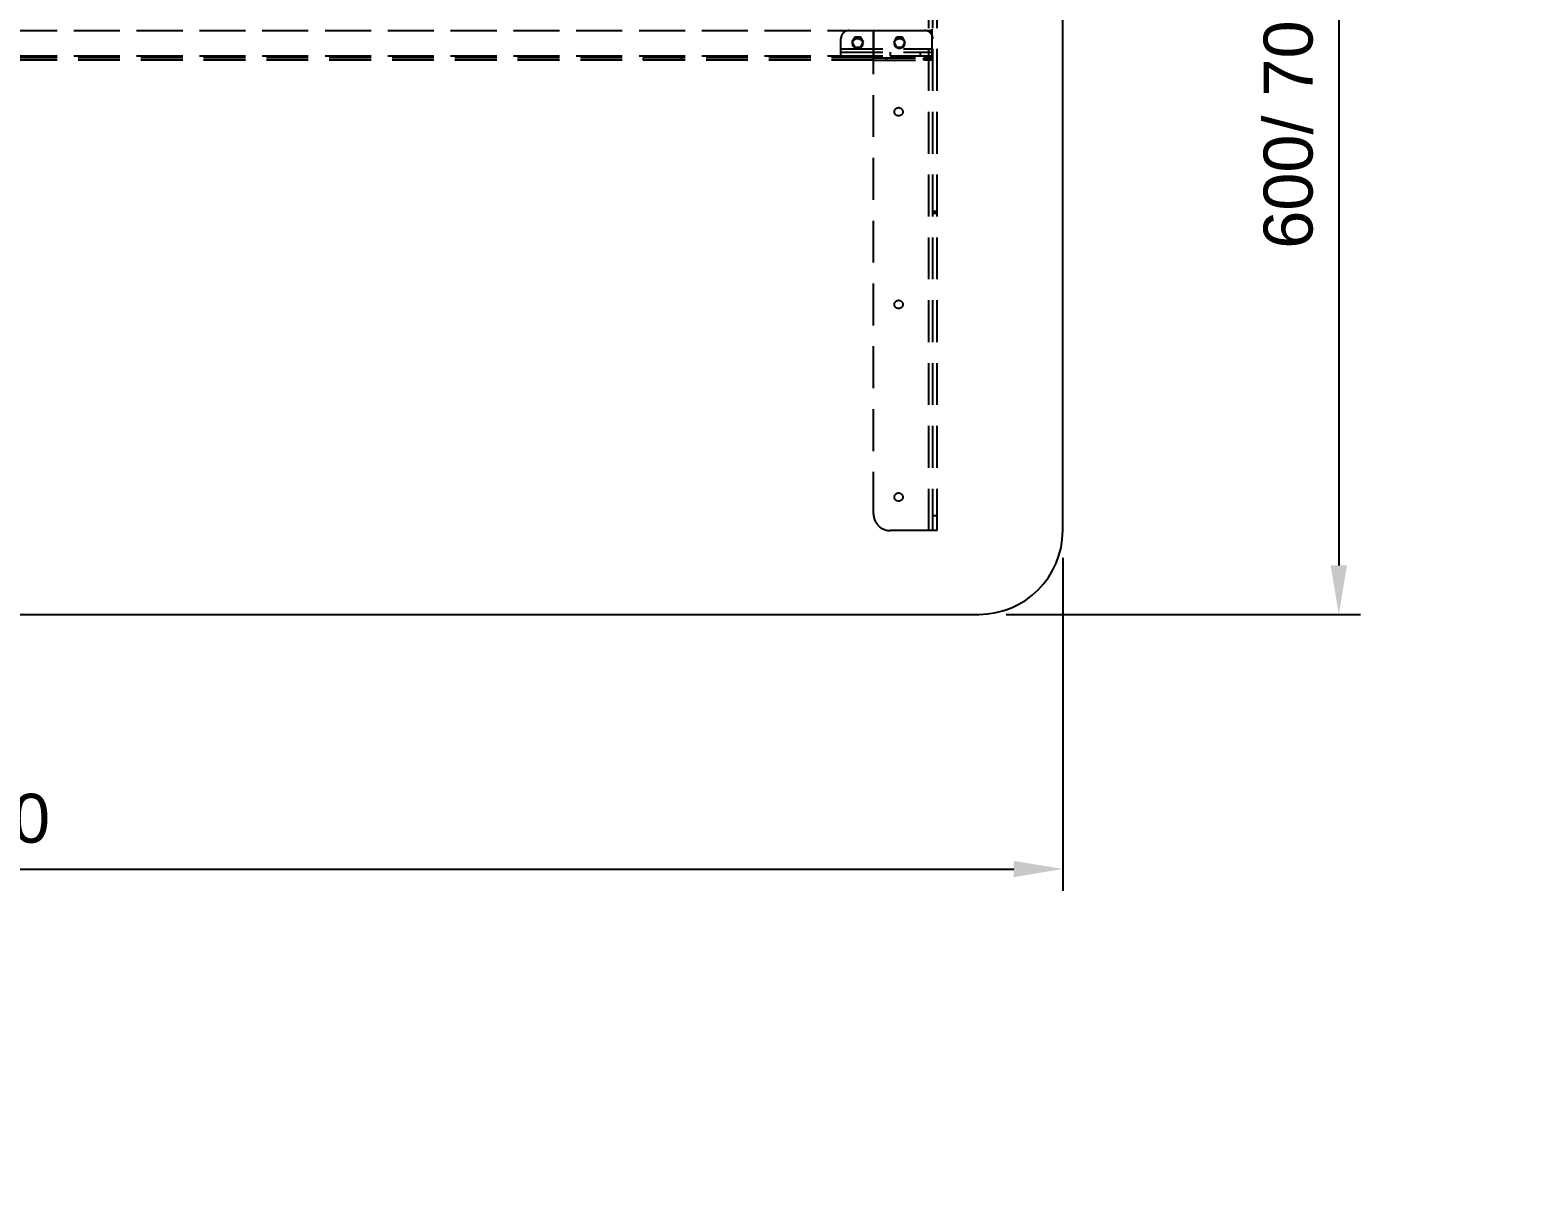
# Model space of a CAD drawing. Header units: millimetres. Extents: x -429 to 4678, y -337 to 3841.
# Drawn here: x 1183 to 2076, y -337 to 349 of the extents above; entities that cross this region are included whole.
import ezdxf

# ---------------------------------------------------------------- set-up
doc = ezdxf.new("R2010")
doc.units = ezdxf.units.MM
doc.header["$LTSCALE"] = 100
doc.linetypes.add('HIDDEN', pattern=[0.375, 0.25, -0.125])
doc.styles.get("Standard").update_dxf_attribs({"font": 'arial.ttf'})
doc.dimstyles.new('CGJ', dxfattribs={"dimscale": 13, "dimtxt": 2.25, "dimasz": 2.25, "dimexe": 1, "dimexo": 1.25, "dimgap": 1.15, "dimtad": 1, "dimtoh": 1, "dimdec": 1, "dimdsep": 46, "dimtxsty": 'Standard', "dimcen": 0, "dimclrd": 2, "dimclre": 2, "dimclrt": 2, "dimadec": 0, "dimazin": 0, "dimtfac": 1, "dimtdec": 1, "dimtmove": 0, "dimatfit": 0, "dimfxl": 1, "dimtolj": 1, "dimtzin": 0, "dimlwe": -1, "dimarcsym": 2})

# ---------------------------------------------------------------- blocks, each defined once
blk = doc.blocks.new('*D66')
at = {"color": 2, "transparency": 16777216}
for p, q in [((0, 33.75), (0, -165)), ((1800, 33.75), (1800, -165))]:
    blk.add_line(p, q, dxfattribs=at)
at = {"color": 2, "lineweight": -2, "transparency": 16777216}
blk.add_line((29.25, -152), (1770.75, -152), dxfattribs=at)
at = {"color": 2, "transparency": 16777216}
for points in [[(29.25, -147.13), (29.25, -156.88), (0, -152)], [(1770.75, -147.13), (1770.75, -156.88), (1800, -152)]]:
    blk.add_solid(points, dxfattribs=at)
at = {"layer": 'Defpoints', "color": 0, "transparency": 16777216}
for p in [(0, 50), (1800, 50), (1800, -152)]:
    blk.add_point(p, dxfattribs=at)
at = {"color": 2, "transparency": 16777216, "insert": (900, -121.92), "char_height": 29.25, "attachment_point": 5}
blk.add_mtext('\\A1;1200 / 1350 / 1500 / 1650 / 1800', dxfattribs=at)
blk = doc.blocks.new('*D67')
at = {"color": 2, "transparency": 16777216}
for p, q in [((1766.25, 800), (1977.84, 800)), ((1766.25, 0), (1977.84, 0))]:
    blk.add_line(p, q, dxfattribs=at)
at = {"color": 2, "lineweight": -2, "transparency": 16777216}
blk.add_line((1964.84, 770.75), (1964.84, 29.25), dxfattribs=at)
at = {"color": 2, "transparency": 16777216}
for points in [[(1959.96, 770.75), (1969.71, 770.75), (1964.84, 800)], [(1959.96, 29.25), (1969.71, 29.25), (1964.84, 0)]]:
    blk.add_solid(points, dxfattribs=at)
at = {"layer": 'Defpoints', "color": 0, "transparency": 16777216}
for p in [(1750, 800), (1750, 0), (1964.84, 0)]:
    blk.add_point(p, dxfattribs=at)
at = {"color": 2, "transparency": 16777216, "insert": (1934.76, 400), "char_height": 29.25, "attachment_point": 5, "rotation": 90}
blk.add_mtext('\\A1;600/ 700 / 750 / 800', dxfattribs=at)

msp = doc.modelspace()

# ---------------------------------------------------------------- linework, layer by layer
at = {"color": 7, "linetype": 'HIDDEN', "lineweight": -3}
for p, q in [((1720, 50), (1720, 750)), ((1720, 50), (1720, 750)), ((1722.5, 50), (1722.5, 750)), ((1725, 50), (1725, 750)), ((1687, 60), (1687, 740)), ((1722, 348.25), (78, 348.25)), ((1722, 348.25), (78, 348.25)), ((1687, 348.25), (113, 348.25)), ((1687, 348.25), (113, 348.25)), ((1672.5, 348.5), (1717.5, 348.5)), ((1687, 348.25), (1687, 333.25)), ((1722, 348.25), (1722, 349.25)), ((1722, 333.25), (1722, 348.25)), ((1667.5, 337.5), (1667.5, 343.5)), ((1675.77, 344.5), (1674.04, 341.5)), ((1674.04, 341.5), (1675.77, 338.5)), ((1679.23, 344.5), (1675.77, 344.5)), ((1680.96, 341.5), (1679.23, 344.5)), ((1679.23, 338.5), (1680.96, 341.5)), ((1700.77, 344.5), (1699.04, 341.5)), ((1699.04, 341.5), (1700.77, 338.5)), ((1704.23, 344.5), (1700.77, 344.5)), ((1705.96, 341.5), (1704.23, 344.5)), ((1704.23, 338.5), (1705.96, 341.5)), ((1722, 333.25), (78, 333.25)), ((1722, 333.25), (78, 333.25)), ((1687, 333.25), (113, 333.25)), ((1687, 333.25), (113, 333.25)), ((1687, 332.25), (113, 332.25)), ((1687, 330.75), (113, 330.75)), ((1549.5, 332.25), (1549.5, 330.75)), ((1572.5, 330.75), (1572.5, 332.25)), ((1667.5, 337.5), (1722.5, 337.5)), ((1667.5, 333.5), (1667.5, 337.5)), ((1667.5, 337.5), (1722.5, 337.5)), ((1667.5, 337.5), (1722.5, 337.5)), ((1667.5, 337.5), (1722.5, 337.5)), ((1667.5, 335.5), (1722.5, 335.5)), ((1667.5, 333.5), (1722.5, 333.5)), ((1675.77, 338.5), (1679.23, 338.5)), ((1687, 332.25), (1717, 332.25)), ((1687, 330.75), (1717, 330.75)), ((1694.5, 332.25), (1694.5, 330.75)), ((1697, 335.5), (1697, 333.5)), ((1700.77, 338.5), (1704.23, 338.5)), ((1715, 333.5), (1715, 335.5)), ((1717, 330.75), (1717, 332.25)), ((1717, 332.25), (1722, 332.25)), ((1722, 330.75), (1717, 330.75)), ((1717.5, 330.75), (1717.5, 332.25)), ((1722, 332.25), (1722, 333.25)), ((1722, 332.25), (1722, 330.75)), ((1725, 240.58), (1722.5, 240.58)), ((1722.5, 239.43), (1725, 239.43)), ((1725, 58.85), (1722.5, 58.85)), ((1720, 50), (1697, 50)), ((1725, 50), (1720, 50))]:
    msp.add_line(p, q, dxfattribs=at)
at = {"color": 7, "linetype": 'Continuous', "lineweight": -3}
for p, q in [((1800, 50), (1800, 750)), ((50, 0), (1750, 0))]:
    msp.add_line(p, q, dxfattribs=at)
at = {"color": 7, "linetype": 'HIDDEN', "lineweight": -3}
for centre, radius in [((1677.5, 340.75), 3), ((1702.5, 340.75), 3), ((1702, 300), 2.5), ((1702, 185), 2.5), ((1702, 70), 2.5)]:
    msp.add_circle(centre, radius, dxfattribs=at)
for centre, radius, start, end in [((1672.5, 343.5), 5, 90, 180), ((1717.5, 343.5), 5, 0, 90), ((1697, 60), 10, 180, 270)]:
    msp.add_arc(centre, radius, start, end, dxfattribs=at)
at = {"color": 7, "linetype": 'Continuous', "lineweight": -3}
msp.add_arc((1750, 50), 50, 270, 0, dxfattribs=at)

# ---------------------------------------------------------------- dimensions: what is measured, and where the dimension line sits
dim = msp.add_linear_dim(base=(1964.84, 0), p1=(1750, 800), p2=(1750, 0), angle=90, text='600/ 700 / 750 / <>', dimstyle='CGJ')
dim.commit()
dim.dimension.update_dxf_attribs({"geometry": '*D67', "text_midpoint": (1934.76, 400)})
dim = msp.add_linear_dim(base=(1800, -152), p1=(0, 50), p2=(1800, 50), angle=180, text='1200 / 1350 / 1500 / 1650 / <>', dimstyle='CGJ')
dim.commit()
dim.dimension.update_dxf_attribs({"geometry": '*D66', "text_midpoint": (900, -152), "dimtype": 160})

doc.saveas('drawing.dxf')
